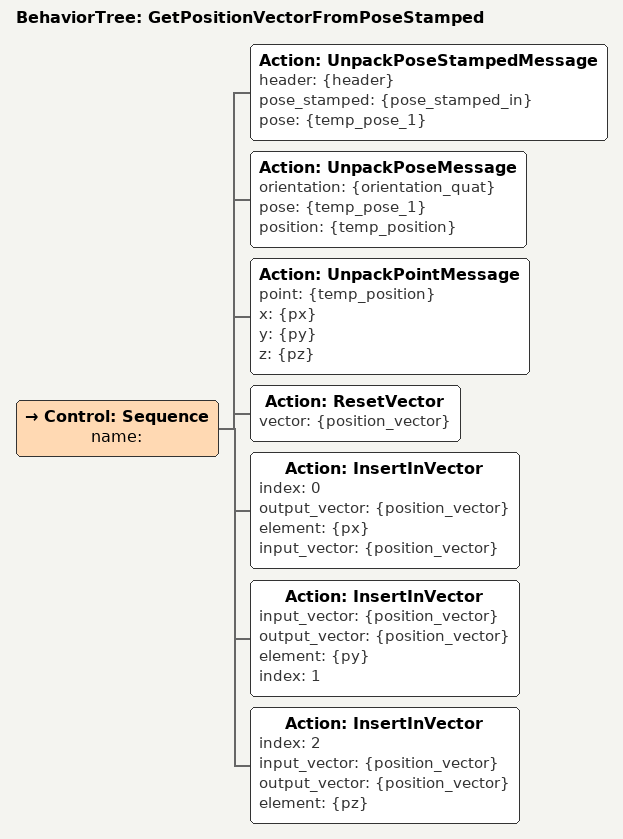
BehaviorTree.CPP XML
<?xml version="1.0" encoding="UTF-8" ?>
<root BTCPP_format="4" main_tree_to_execute="GetPositionVectorFromPoseStamped">
  <BehaviorTree ID="GetPositionVectorFromPoseStamped">
    <Control ID="Sequence" name="">
      <Action
        ID="UnpackPoseStampedMessage"
        header="{header}"
        pose_stamped="{pose_stamped_in}"
        pose="{temp_pose_1}"
      />
      <Action
        ID="UnpackPoseMessage"
        orientation="{orientation_quat}"
        pose="{temp_pose_1}"
        position="{temp_position}"
      />
      <Action
        ID="UnpackPointMessage"
        point="{temp_position}"
        x="{px}"
        y="{py}"
        z="{pz}"
      />
      <Action ID="ResetVector" vector="{position_vector}" />
      <Action
        ID="InsertInVector"
        index="0"
        output_vector="{position_vector}"
        element="{px}"
        input_vector="{position_vector}"
      />
      <Action
        ID="InsertInVector"
        input_vector="{position_vector}"
        output_vector="{position_vector}"
        element="{py}"
        index="1"
      />
      <Action
        ID="InsertInVector"
        index="2"
        input_vector="{position_vector}"
        output_vector="{position_vector}"
        element="{pz}"
      />
    </Control>
  </BehaviorTree>
</root>
